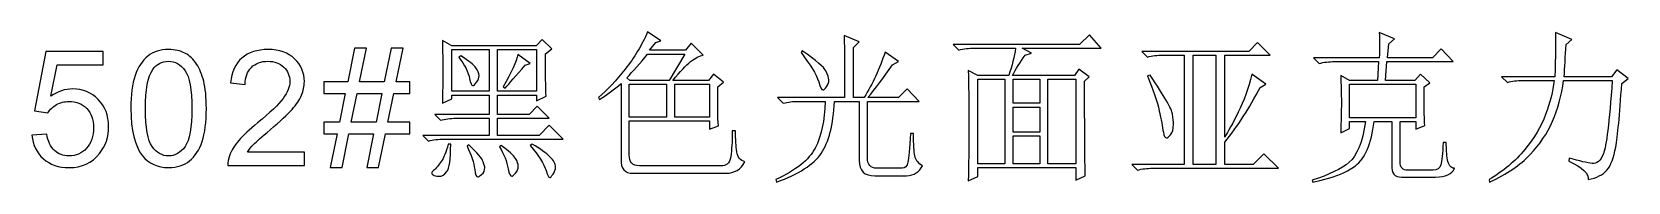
# Model space of a CAD drawing. Header units: millimetres. Extents: x 17516 to 18184, y 29403 to 29876.
# Drawn here: x 17846.6 to 17930.1, y 29575.7 to 29583.6 of the extents above; entities that cross this region are included whole.
import ezdxf

# ---------------------------------------------------------------- set-up
doc = ezdxf.new("R2010")
doc.units = ezdxf.units.MM
doc.layers.add('layer 1', color=7, linetype='Continuous')

msp = doc.modelspace()

# ---------------------------------------------------------------- linework, layer by layer
at = {"layer": 'layer 1', "color": 1}
for points, knots in [([(17882.514, 29580.739), (17882.514, 29580.739), (17882.514, 29579.414), (17882.514, 29579.414), (17882.514, 29579.414), (17882.514, 29579.172), (17882.525, 29578.928), (17882.548, 29578.686), (17882.548, 29578.686), (17882.548, 29578.686), (17882.085, 29578.52), (17882.085, 29578.52), (17882.085, 29578.52), (17882.085, 29578.52), (17882.085, 29578.95), (17882.085, 29578.95), (17882.085, 29578.95), (17882.085, 29578.95), (17877.884, 29578.95), (17877.884, 29578.95), (17877.884, 29578.95), (17877.884, 29578.95), (17877.884, 29577.165), (17877.884, 29577.165), (17877.884, 29577.165), (17877.863, 29576.791), (17878.039, 29576.603), (17878.413, 29576.603), (17878.413, 29576.603), (17878.413, 29576.603), (17882.779, 29576.603), (17882.779, 29576.603), (17882.779, 29576.603), (17883.022, 29576.603), (17883.164, 29576.808), (17883.21, 29577.216), (17883.21, 29577.216), (17883.253, 29577.624), (17883.274, 29578.026), (17883.274, 29578.422), (17883.274, 29578.422), (17883.274, 29578.422), (17883.441, 29578.422), (17883.441, 29578.422), (17883.441, 29578.422), (17883.441, 29577.982), (17883.462, 29577.618), (17883.507, 29577.332), (17883.507, 29577.332), (17883.551, 29577.045), (17883.694, 29576.869), (17883.936, 29576.802), (17883.936, 29576.802), (17883.716, 29576.406), (17883.386, 29576.207), (17882.944, 29576.207), (17882.944, 29576.207), (17882.944, 29576.207), (17878.083, 29576.207), (17878.083, 29576.207), (17878.083, 29576.207), (17877.641, 29576.207), (17877.432, 29576.45), (17877.454, 29576.935), (17877.454, 29576.935), (17877.454, 29576.935), (17877.454, 29580.903), (17877.454, 29580.903), (17877.454, 29580.903), (17877.101, 29580.594), (17876.727, 29580.319), (17876.33, 29580.076), (17876.33, 29580.076), (17876.33, 29580.076), (17876.264, 29580.176), (17876.264, 29580.176), (17876.264, 29580.176), (17876.727, 29580.573), (17877.195, 29581.068), (17877.67, 29581.664), (17877.67, 29581.664), (17878.144, 29582.259), (17878.535, 29582.91), (17878.844, 29583.615), (17878.844, 29583.615), (17878.844, 29583.615), (17879.538, 29583.151), (17879.538, 29583.151), (17879.538, 29583.151), (17879.538, 29583.151), (17879.274, 29583.052), (17879.274, 29583.052), (17879.274, 29583.052), (17879.274, 29583.052), (17878.942, 29582.654), (17878.942, 29582.654), (17878.942, 29582.654), (17878.942, 29582.654), (17880.828, 29582.654), (17880.828, 29582.654), (17880.828, 29582.654), (17880.828, 29582.654), (17881.125, 29583.017), (17881.125, 29583.017), (17881.125, 29583.017), (17881.125, 29583.017), (17881.753, 29582.39), (17881.753, 29582.39), (17881.753, 29582.39), (17881.556, 29582.368), (17881.334, 29582.258), (17881.093, 29582.06), (17881.093, 29582.06), (17880.85, 29581.863), (17880.541, 29581.532), (17880.166, 29581.071), (17880.166, 29581.071), (17880.166, 29581.071), (17882.019, 29581.071), (17882.019, 29581.071), (17882.019, 29581.071), (17882.019, 29581.071), (17882.282, 29581.401), (17882.282, 29581.401), (17882.282, 29581.401), (17882.282, 29581.401), (17882.812, 29580.971), (17882.812, 29580.971), (17882.812, 29580.971), (17882.812, 29580.971), (17882.514, 29580.739), (17882.514, 29580.739)], [0, 0, 0, 0, 0.029412, 0.029412, 0.029412, 0.029412, 0.058824, 0.058824, 0.058824, 0.058824, 0.088235, 0.088235, 0.088235, 0.088235, 0.117647, 0.117647, 0.117647, 0.117647, 0.147059, 0.147059, 0.147059, 0.147059, 0.176471, 0.176471, 0.176471, 0.176471, 0.205882, 0.205882, 0.205882, 0.205882, 0.235294, 0.235294, 0.235294, 0.235294, 0.264706, 0.264706, 0.264706, 0.264706, 0.294118, 0.294118, 0.294118, 0.294118, 0.323529, 0.323529, 0.323529, 0.323529, 0.352941, 0.352941, 0.352941, 0.352941, 0.382353, 0.382353, 0.382353, 0.382353, 0.411765, 0.411765, 0.411765, 0.411765, 0.441176, 0.441176, 0.441176, 0.441176, 0.470588, 0.470588, 0.470588, 0.470588, 0.5, 0.5, 0.5, 0.5, 0.529412, 0.529412, 0.529412, 0.529412, 0.558824, 0.558824, 0.558824, 0.558824, 0.588235, 0.588235, 0.588235, 0.588235, 0.617647, 0.617647, 0.617647, 0.617647, 0.647059, 0.647059, 0.647059, 0.647059, 0.676471, 0.676471, 0.676471, 0.676471, 0.705882, 0.705882, 0.705882, 0.705882, 0.735294, 0.735294, 0.735294, 0.735294, 0.764706, 0.764706, 0.764706, 0.764706, 0.794118, 0.794118, 0.794118, 0.794118, 0.823529, 0.823529, 0.823529, 0.823529, 0.852941, 0.852941, 0.852941, 0.852941, 0.882353, 0.882353, 0.882353, 0.882353, 0.911765, 0.911765, 0.911765, 0.911765, 0.941176, 0.941176, 0.941176, 0.941176, 1, 1, 1, 1]), ([(17862.235, 29576.503), (17862.235, 29576.503), (17862.595, 29578.264), (17862.595, 29578.264), (17862.595, 29578.264), (17862.595, 29578.264), (17861.896, 29578.264), (17861.896, 29578.264), (17861.896, 29578.264), (17861.896, 29578.264), (17861.896, 29578.882), (17861.896, 29578.882), (17861.896, 29578.882), (17861.896, 29578.882), (17862.72, 29578.882), (17862.72, 29578.882), (17862.72, 29578.882), (17862.72, 29578.882), (17863.026, 29580.381), (17863.026, 29580.381), (17863.026, 29580.381), (17863.026, 29580.381), (17861.896, 29580.381), (17861.896, 29580.381), (17861.896, 29580.381), (17861.896, 29580.381), (17861.896, 29580.999), (17861.896, 29580.999), (17861.896, 29580.999), (17861.896, 29580.999), (17863.152, 29580.999), (17863.152, 29580.999), (17863.152, 29580.999), (17863.152, 29580.999), (17863.513, 29582.769), (17863.513, 29582.769), (17863.513, 29582.769), (17863.513, 29582.769), (17864.134, 29582.769), (17864.134, 29582.769), (17864.134, 29582.769), (17864.134, 29582.769), (17863.773, 29580.999), (17863.773, 29580.999), (17863.773, 29580.999), (17863.773, 29580.999), (17865.064, 29580.999), (17865.064, 29580.999), (17865.064, 29580.999), (17865.064, 29580.999), (17865.425, 29582.769), (17865.425, 29582.769), (17865.425, 29582.769), (17865.425, 29582.769), (17866.045, 29582.769), (17866.045, 29582.769), (17866.045, 29582.769), (17866.045, 29582.769), (17865.683, 29580.999), (17865.683, 29580.999), (17865.683, 29580.999), (17865.683, 29580.999), (17866.4, 29580.999), (17866.4, 29580.999), (17866.4, 29580.999), (17866.4, 29580.999), (17866.4, 29580.381), (17866.4, 29580.381), (17866.4, 29580.381), (17866.4, 29580.381), (17865.558, 29580.381), (17865.558, 29580.381), (17865.558, 29580.381), (17865.558, 29580.381), (17865.252, 29578.882), (17865.252, 29578.882), (17865.252, 29578.882), (17865.252, 29578.882), (17866.4, 29578.882), (17866.4, 29578.882), (17866.4, 29578.882), (17866.4, 29578.882), (17866.4, 29578.264), (17866.4, 29578.264), (17866.4, 29578.264), (17866.4, 29578.264), (17865.126, 29578.264), (17865.126, 29578.264), (17865.126, 29578.264), (17865.126, 29578.264), (17864.766, 29576.503), (17864.766, 29576.503), (17864.766, 29576.503), (17864.766, 29576.503), (17864.145, 29576.503), (17864.145, 29576.503), (17864.145, 29576.503), (17864.145, 29576.503), (17864.505, 29578.264), (17864.505, 29578.264), (17864.505, 29578.264), (17864.505, 29578.264), (17863.214, 29578.264), (17863.214, 29578.264), (17863.214, 29578.264), (17863.214, 29578.264), (17862.854, 29576.503), (17862.854, 29576.503), (17862.854, 29576.503), (17862.854, 29576.503), (17862.235, 29576.503), (17862.235, 29576.503)], [0, 0, 0, 0, 0.034483, 0.034483, 0.034483, 0.034483, 0.068966, 0.068966, 0.068966, 0.068966, 0.103448, 0.103448, 0.103448, 0.103448, 0.137931, 0.137931, 0.137931, 0.137931, 0.172414, 0.172414, 0.172414, 0.172414, 0.206897, 0.206897, 0.206897, 0.206897, 0.241379, 0.241379, 0.241379, 0.241379, 0.275862, 0.275862, 0.275862, 0.275862, 0.310345, 0.310345, 0.310345, 0.310345, 0.344828, 0.344828, 0.344828, 0.344828, 0.37931, 0.37931, 0.37931, 0.37931, 0.413793, 0.413793, 0.413793, 0.413793, 0.448276, 0.448276, 0.448276, 0.448276, 0.482759, 0.482759, 0.482759, 0.482759, 0.517241, 0.517241, 0.517241, 0.517241, 0.551724, 0.551724, 0.551724, 0.551724, 0.586207, 0.586207, 0.586207, 0.586207, 0.62069, 0.62069, 0.62069, 0.62069, 0.655172, 0.655172, 0.655172, 0.655172, 0.689655, 0.689655, 0.689655, 0.689655, 0.724138, 0.724138, 0.724138, 0.724138, 0.758621, 0.758621, 0.758621, 0.758621, 0.793103, 0.793103, 0.793103, 0.793103, 0.827586, 0.827586, 0.827586, 0.827586, 0.862069, 0.862069, 0.862069, 0.862069, 0.896552, 0.896552, 0.896552, 0.896552, 0.931034, 0.931034, 0.931034, 0.931034, 1, 1, 1, 1]), ([(17873.498, 29582.457), (17873.498, 29581.441), (17873.51, 29580.701), (17873.532, 29580.238), (17873.532, 29580.238), (17873.532, 29580.238), (17873.035, 29580.007), (17873.035, 29580.007), (17873.035, 29580.007), (17873.035, 29580.007), (17873.035, 29580.305), (17873.035, 29580.305), (17873.035, 29580.305), (17873.035, 29580.305), (17870.985, 29580.305), (17870.985, 29580.305), (17870.985, 29580.305), (17870.985, 29580.305), (17870.985, 29579.285), (17870.985, 29579.285), (17870.985, 29579.285), (17870.985, 29579.285), (17872.639, 29579.285), (17872.639, 29579.285), (17872.639, 29579.285), (17872.639, 29579.285), (17873.069, 29579.714), (17873.069, 29579.714), (17873.069, 29579.714), (17873.069, 29579.714), (17873.697, 29579.086), (17873.697, 29579.086), (17873.697, 29579.086), (17873.697, 29579.086), (17870.985, 29579.086), (17870.985, 29579.086), (17870.985, 29579.086), (17870.985, 29579.086), (17870.985, 29578.192), (17870.985, 29578.192), (17870.985, 29578.192), (17870.985, 29578.192), (17873.168, 29578.192), (17873.168, 29578.192), (17873.168, 29578.192), (17873.168, 29578.192), (17873.697, 29578.722), (17873.697, 29578.722), (17873.697, 29578.722), (17873.697, 29578.722), (17874.425, 29577.993), (17874.425, 29577.993), (17874.425, 29577.993), (17874.425, 29577.993), (17868.174, 29577.993), (17868.174, 29577.993), (17868.174, 29577.993), (17867.888, 29577.993), (17867.622, 29577.961), (17867.38, 29577.895), (17867.38, 29577.895), (17867.38, 29577.895), (17867.082, 29578.192), (17867.082, 29578.192), (17867.082, 29578.192), (17867.082, 29578.192), (17870.555, 29578.192), (17870.555, 29578.192), (17870.555, 29578.192), (17870.555, 29578.192), (17870.555, 29579.086), (17870.555, 29579.086), (17870.555, 29579.086), (17870.555, 29579.086), (17868.802, 29579.086), (17868.802, 29579.086), (17868.802, 29579.086), (17868.516, 29579.086), (17868.252, 29579.053), (17868.009, 29578.987), (17868.009, 29578.987), (17868.009, 29578.987), (17867.711, 29579.285), (17867.711, 29579.285), (17867.711, 29579.285), (17867.711, 29579.285), (17870.555, 29579.285), (17870.555, 29579.285), (17870.555, 29579.285), (17870.555, 29579.285), (17870.555, 29580.305), (17870.555, 29580.305), (17870.555, 29580.305), (17870.555, 29580.305), (17868.604, 29580.305), (17868.604, 29580.305), (17868.604, 29580.305), (17868.604, 29580.305), (17868.604, 29580.106), (17868.604, 29580.106), (17868.604, 29580.106), (17868.604, 29580.106), (17868.108, 29579.874), (17868.108, 29579.874), (17868.108, 29579.874), (17868.13, 29581.002), (17868.13, 29582.096), (17868.108, 29583.155), (17868.108, 29583.155), (17868.108, 29583.155), (17868.604, 29582.891), (17868.604, 29582.891), (17868.604, 29582.891), (17868.604, 29582.891), (17873.003, 29582.891), (17873.003, 29582.891), (17873.003, 29582.891), (17873.003, 29582.891), (17873.333, 29583.217), (17873.333, 29583.217), (17873.333, 29583.217), (17873.333, 29583.217), (17873.83, 29582.721), (17873.83, 29582.721), (17873.83, 29582.721), (17873.83, 29582.721), (17873.498, 29582.457), (17873.498, 29582.457)], [0, 0, 0, 0, 0.030303, 0.030303, 0.030303, 0.030303, 0.060606, 0.060606, 0.060606, 0.060606, 0.090909, 0.090909, 0.090909, 0.090909, 0.121212, 0.121212, 0.121212, 0.121212, 0.151515, 0.151515, 0.151515, 0.151515, 0.181818, 0.181818, 0.181818, 0.181818, 0.212121, 0.212121, 0.212121, 0.212121, 0.242424, 0.242424, 0.242424, 0.242424, 0.272727, 0.272727, 0.272727, 0.272727, 0.30303, 0.30303, 0.30303, 0.30303, 0.333333, 0.333333, 0.333333, 0.333333, 0.363636, 0.363636, 0.363636, 0.363636, 0.393939, 0.393939, 0.393939, 0.393939, 0.424242, 0.424242, 0.424242, 0.424242, 0.454545, 0.454545, 0.454545, 0.454545, 0.484848, 0.484848, 0.484848, 0.484848, 0.515152, 0.515152, 0.515152, 0.515152, 0.545455, 0.545455, 0.545455, 0.545455, 0.575758, 0.575758, 0.575758, 0.575758, 0.606061, 0.606061, 0.606061, 0.606061, 0.636364, 0.636364, 0.636364, 0.636364, 0.666667, 0.666667, 0.666667, 0.666667, 0.69697, 0.69697, 0.69697, 0.69697, 0.727273, 0.727273, 0.727273, 0.727273, 0.757576, 0.757576, 0.757576, 0.757576, 0.787879, 0.787879, 0.787879, 0.787879, 0.818182, 0.818182, 0.818182, 0.818182, 0.848485, 0.848485, 0.848485, 0.848485, 0.878788, 0.878788, 0.878788, 0.878788, 0.909091, 0.909091, 0.909091, 0.909091, 0.939394, 0.939394, 0.939394, 0.939394, 1, 1, 1, 1]), ([(17889.149, 29580.174), (17889.149, 29580.174), (17889.149, 29582.096), (17889.149, 29582.096), (17889.149, 29582.096), (17889.149, 29582.448), (17889.138, 29582.89), (17889.117, 29583.421), (17889.117, 29583.421), (17889.117, 29583.421), (17889.91, 29583.089), (17889.91, 29583.089), (17889.91, 29583.089), (17889.91, 29583.089), (17889.612, 29582.791), (17889.612, 29582.791), (17889.612, 29582.791), (17889.612, 29582.791), (17889.612, 29580.174), (17889.612, 29580.174), (17889.612, 29580.174), (17889.612, 29580.174), (17890.175, 29580.174), (17890.175, 29580.174), (17890.175, 29580.174), (17890.615, 29580.9), (17890.979, 29581.695), (17891.266, 29582.554), (17891.266, 29582.554), (17891.266, 29582.554), (17891.96, 29582.059), (17891.96, 29582.059), (17891.96, 29582.059), (17891.96, 29582.059), (17891.662, 29581.892), (17891.662, 29581.892), (17891.662, 29581.892), (17891.177, 29581.209), (17890.748, 29580.636), (17890.372, 29580.174), (17890.372, 29580.174), (17890.372, 29580.174), (17891.96, 29580.174), (17891.96, 29580.174), (17891.96, 29580.174), (17891.96, 29580.174), (17892.423, 29580.636), (17892.423, 29580.636), (17892.423, 29580.636), (17892.423, 29580.636), (17893.052, 29579.975), (17893.052, 29579.975), (17893.052, 29579.975), (17893.052, 29579.975), (17890.34, 29579.975), (17890.34, 29579.975), (17890.34, 29579.975), (17890.34, 29579.975), (17890.34, 29577.031), (17890.34, 29577.031), (17890.34, 29577.031), (17890.34, 29576.656), (17890.505, 29576.468), (17890.835, 29576.468), (17890.835, 29576.468), (17890.835, 29576.468), (17892.159, 29576.468), (17892.159, 29576.468), (17892.159, 29576.468), (17892.313, 29576.468), (17892.411, 29576.572), (17892.457, 29576.783), (17892.457, 29576.783), (17892.5, 29576.991), (17892.544, 29577.494), (17892.588, 29578.287), (17892.588, 29578.287), (17892.588, 29578.287), (17892.754, 29578.287), (17892.754, 29578.287), (17892.754, 29578.287), (17892.754, 29577.714), (17892.776, 29577.323), (17892.821, 29577.113), (17892.821, 29577.113), (17892.864, 29576.904), (17892.997, 29576.733), (17893.217, 29576.601), (17893.217, 29576.601), (17893.062, 29576.27), (17892.787, 29576.094), (17892.39, 29576.071), (17892.39, 29576.071), (17892.39, 29576.071), (17890.736, 29576.071), (17890.736, 29576.071), (17890.736, 29576.071), (17890.185, 29576.071), (17889.91, 29576.337), (17889.91, 29576.866), (17889.91, 29576.866), (17889.91, 29576.866), (17889.91, 29579.975), (17889.91, 29579.975), (17889.91, 29579.975), (17889.91, 29579.975), (17888.62, 29579.975), (17888.62, 29579.975), (17888.62, 29579.975), (17888.553, 29578.74), (17888.322, 29577.83), (17887.926, 29577.245), (17887.926, 29577.245), (17887.529, 29576.661), (17886.746, 29576.16), (17885.577, 29575.741), (17885.577, 29575.741), (17885.577, 29575.741), (17885.544, 29575.874), (17885.544, 29575.874), (17885.544, 29575.874), (17886.602, 29576.359), (17887.292, 29576.91), (17887.611, 29577.528), (17887.611, 29577.528), (17887.931, 29578.144), (17888.102, 29578.96), (17888.123, 29579.975), (17888.123, 29579.975), (17888.123, 29579.975), (17886.735, 29579.975), (17886.735, 29579.975), (17886.735, 29579.975), (17886.448, 29579.975), (17886.183, 29579.942), (17885.942, 29579.876), (17885.942, 29579.876), (17885.942, 29579.876), (17885.644, 29580.174), (17885.644, 29580.174), (17885.644, 29580.174), (17885.644, 29580.174), (17889.149, 29580.174), (17889.149, 29580.174)], [0, 0, 0, 0, 0.027027, 0.027027, 0.027027, 0.027027, 0.054054, 0.054054, 0.054054, 0.054054, 0.081081, 0.081081, 0.081081, 0.081081, 0.108108, 0.108108, 0.108108, 0.108108, 0.135135, 0.135135, 0.135135, 0.135135, 0.162162, 0.162162, 0.162162, 0.162162, 0.189189, 0.189189, 0.189189, 0.189189, 0.216216, 0.216216, 0.216216, 0.216216, 0.243243, 0.243243, 0.243243, 0.243243, 0.27027, 0.27027, 0.27027, 0.27027, 0.297297, 0.297297, 0.297297, 0.297297, 0.324324, 0.324324, 0.324324, 0.324324, 0.351351, 0.351351, 0.351351, 0.351351, 0.378378, 0.378378, 0.378378, 0.378378, 0.405405, 0.405405, 0.405405, 0.405405, 0.432432, 0.432432, 0.432432, 0.432432, 0.459459, 0.459459, 0.459459, 0.459459, 0.486486, 0.486486, 0.486486, 0.486486, 0.513514, 0.513514, 0.513514, 0.513514, 0.540541, 0.540541, 0.540541, 0.540541, 0.567568, 0.567568, 0.567568, 0.567568, 0.594595, 0.594595, 0.594595, 0.594595, 0.621622, 0.621622, 0.621622, 0.621622, 0.648649, 0.648649, 0.648649, 0.648649, 0.675676, 0.675676, 0.675676, 0.675676, 0.702703, 0.702703, 0.702703, 0.702703, 0.72973, 0.72973, 0.72973, 0.72973, 0.756757, 0.756757, 0.756757, 0.756757, 0.783784, 0.783784, 0.783784, 0.783784, 0.810811, 0.810811, 0.810811, 0.810811, 0.837838, 0.837838, 0.837838, 0.837838, 0.864865, 0.864865, 0.864865, 0.864865, 0.891892, 0.891892, 0.891892, 0.891892, 0.918919, 0.918919, 0.918919, 0.918919, 0.945946, 0.945946, 0.945946, 0.945946, 1, 1, 1, 1]), ([(17897.734, 29581.334), (17897.911, 29581.842), (17898.032, 29582.317), (17898.098, 29582.76), (17898.098, 29582.76), (17898.098, 29582.76), (17895.982, 29582.76), (17895.982, 29582.76), (17895.982, 29582.76), (17895.651, 29582.76), (17895.365, 29582.728), (17895.122, 29582.661), (17895.122, 29582.661), (17895.122, 29582.661), (17894.825, 29582.959), (17894.825, 29582.959), (17894.825, 29582.959), (17894.825, 29582.959), (17901.438, 29582.959), (17901.438, 29582.959), (17901.438, 29582.959), (17901.438, 29582.959), (17901.968, 29583.454), (17901.968, 29583.454), (17901.968, 29583.454), (17901.968, 29583.454), (17902.563, 29582.76), (17902.563, 29582.76), (17902.563, 29582.76), (17902.563, 29582.76), (17898.43, 29582.76), (17898.43, 29582.76), (17898.43, 29582.76), (17898.43, 29582.76), (17898.925, 29582.495), (17898.925, 29582.495), (17898.925, 29582.495), (17898.925, 29582.495), (17898.595, 29582.395), (17898.595, 29582.395), (17898.595, 29582.395), (17898.33, 29582.019), (17898.11, 29581.665), (17897.933, 29581.334), (17897.933, 29581.334), (17897.933, 29581.334), (17901.175, 29581.334), (17901.175, 29581.334), (17901.175, 29581.334), (17901.175, 29581.334), (17901.406, 29581.664), (17901.406, 29581.664), (17901.406, 29581.664), (17901.406, 29581.664), (17901.935, 29581.267), (17901.935, 29581.267), (17901.935, 29581.267), (17901.935, 29581.267), (17901.704, 29581.036), (17901.704, 29581.036), (17901.704, 29581.036), (17901.704, 29579.05), (17901.715, 29577.396), (17901.736, 29576.073), (17901.736, 29576.073), (17901.736, 29576.073), (17901.241, 29575.841), (17901.241, 29575.841), (17901.241, 29575.841), (17901.241, 29575.841), (17901.241, 29576.503), (17901.241, 29576.503), (17901.241, 29576.503), (17901.241, 29576.503), (17896.114, 29576.503), (17896.114, 29576.503), (17896.114, 29576.503), (17896.114, 29576.503), (17896.114, 29576.04), (17896.114, 29576.04), (17896.114, 29576.04), (17896.114, 29576.04), (17895.618, 29575.809), (17895.618, 29575.809), (17895.618, 29575.809), (17895.64, 29576.581), (17895.651, 29577.567), (17895.651, 29578.77), (17895.651, 29578.77), (17895.651, 29579.972), (17895.64, 29580.914), (17895.618, 29581.597), (17895.618, 29581.597), (17895.618, 29581.597), (17896.114, 29581.334), (17896.114, 29581.334), (17896.114, 29581.334), (17896.114, 29581.334), (17897.734, 29581.334), (17897.734, 29581.334)], [0, 0, 0, 0, 0.038462, 0.038462, 0.038462, 0.038462, 0.076923, 0.076923, 0.076923, 0.076923, 0.115385, 0.115385, 0.115385, 0.115385, 0.153846, 0.153846, 0.153846, 0.153846, 0.192308, 0.192308, 0.192308, 0.192308, 0.230769, 0.230769, 0.230769, 0.230769, 0.269231, 0.269231, 0.269231, 0.269231, 0.307692, 0.307692, 0.307692, 0.307692, 0.346154, 0.346154, 0.346154, 0.346154, 0.384615, 0.384615, 0.384615, 0.384615, 0.423077, 0.423077, 0.423077, 0.423077, 0.461538, 0.461538, 0.461538, 0.461538, 0.5, 0.5, 0.5, 0.5, 0.538462, 0.538462, 0.538462, 0.538462, 0.576923, 0.576923, 0.576923, 0.576923, 0.615385, 0.615385, 0.615385, 0.615385, 0.653846, 0.653846, 0.653846, 0.653846, 0.692308, 0.692308, 0.692308, 0.692308, 0.730769, 0.730769, 0.730769, 0.730769, 0.769231, 0.769231, 0.769231, 0.769231, 0.807692, 0.807692, 0.807692, 0.807692, 0.846154, 0.846154, 0.846154, 0.846154, 0.884615, 0.884615, 0.884615, 0.884615, 0.923077, 0.923077, 0.923077, 0.923077, 1, 1, 1, 1]), ([(17904.7, 29582.595), (17904.7, 29582.595), (17910.289, 29582.595), (17910.289, 29582.595), (17910.289, 29582.595), (17910.289, 29582.595), (17910.752, 29583.056), (17910.752, 29583.056), (17910.752, 29583.056), (17910.752, 29583.056), (17911.414, 29582.396), (17911.414, 29582.396), (17911.414, 29582.396), (17911.414, 29582.396), (17909.033, 29582.396), (17909.033, 29582.396), (17909.033, 29582.396), (17909.033, 29582.396), (17909.033, 29578.092), (17909.033, 29578.092), (17909.033, 29578.092), (17909.209, 29578.379), (17909.447, 29578.815), (17909.743, 29579.399), (17909.743, 29579.399), (17910.041, 29579.984), (17910.278, 29580.652), (17910.454, 29581.403), (17910.454, 29581.403), (17910.454, 29581.403), (17911.182, 29580.873), (17911.182, 29580.873), (17911.182, 29580.873), (17911.182, 29580.873), (17910.884, 29580.707), (17910.884, 29580.707), (17910.884, 29580.707), (17910.333, 29579.626), (17909.716, 29578.665), (17909.033, 29577.827), (17909.033, 29577.827), (17909.033, 29577.827), (17909.033, 29576.668), (17909.033, 29576.668), (17909.033, 29576.668), (17909.033, 29576.668), (17910.52, 29576.668), (17910.52, 29576.668), (17910.52, 29576.668), (17910.52, 29576.668), (17911.083, 29577.23), (17911.083, 29577.23), (17911.083, 29577.23), (17911.083, 29577.23), (17911.844, 29576.469), (17911.844, 29576.469), (17911.844, 29576.469), (17911.844, 29576.469), (17905.263, 29576.469), (17905.263, 29576.469), (17905.263, 29576.469), (17904.976, 29576.469), (17904.711, 29576.437), (17904.468, 29576.371), (17904.468, 29576.371), (17904.468, 29576.371), (17904.17, 29576.668), (17904.17, 29576.668), (17904.17, 29576.668), (17904.17, 29576.668), (17906.916, 29576.668), (17906.916, 29576.668), (17906.916, 29576.668), (17906.916, 29576.668), (17906.916, 29582.396), (17906.916, 29582.396), (17906.916, 29582.396), (17906.916, 29582.396), (17905.792, 29582.396), (17905.792, 29582.396), (17905.792, 29582.396), (17905.505, 29582.396), (17905.24, 29582.364), (17904.997, 29582.297), (17904.997, 29582.297), (17904.997, 29582.297), (17904.7, 29582.595), (17904.7, 29582.595)], [0, 0, 0, 0, 0.043478, 0.043478, 0.043478, 0.043478, 0.086957, 0.086957, 0.086957, 0.086957, 0.130435, 0.130435, 0.130435, 0.130435, 0.173913, 0.173913, 0.173913, 0.173913, 0.217391, 0.217391, 0.217391, 0.217391, 0.26087, 0.26087, 0.26087, 0.26087, 0.304348, 0.304348, 0.304348, 0.304348, 0.347826, 0.347826, 0.347826, 0.347826, 0.391304, 0.391304, 0.391304, 0.391304, 0.434783, 0.434783, 0.434783, 0.434783, 0.478261, 0.478261, 0.478261, 0.478261, 0.521739, 0.521739, 0.521739, 0.521739, 0.565217, 0.565217, 0.565217, 0.565217, 0.608696, 0.608696, 0.608696, 0.608696, 0.652174, 0.652174, 0.652174, 0.652174, 0.695652, 0.695652, 0.695652, 0.695652, 0.73913, 0.73913, 0.73913, 0.73913, 0.782609, 0.782609, 0.782609, 0.782609, 0.826087, 0.826087, 0.826087, 0.826087, 0.869565, 0.869565, 0.869565, 0.869565, 0.913043, 0.913043, 0.913043, 0.913043, 1, 1, 1, 1]), ([(17915.105, 29578.321), (17915.126, 29578.916), (17915.138, 29579.447), (17915.138, 29579.911), (17915.138, 29579.911), (17915.138, 29580.374), (17915.126, 29580.849), (17915.105, 29581.335), (17915.105, 29581.335), (17915.105, 29581.335), (17915.568, 29581.071), (17915.568, 29581.071), (17915.568, 29581.071), (17915.568, 29581.071), (17917.023, 29581.071), (17917.023, 29581.071), (17917.023, 29581.071), (17917.023, 29581.071), (17917.089, 29582.057), (17917.089, 29582.057), (17917.089, 29582.057), (17917.089, 29582.057), (17914.774, 29582.057), (17914.774, 29582.057), (17914.774, 29582.057), (17914.487, 29582.057), (17914.223, 29582.025), (17913.98, 29581.959), (17913.98, 29581.959), (17913.98, 29581.959), (17913.683, 29582.256), (17913.683, 29582.256), (17913.683, 29582.256), (17913.683, 29582.256), (17917.122, 29582.256), (17917.122, 29582.256), (17917.122, 29582.256), (17917.144, 29582.742), (17917.144, 29583.183), (17917.122, 29583.581), (17917.122, 29583.581), (17917.122, 29583.581), (17917.916, 29583.25), (17917.916, 29583.25), (17917.916, 29583.25), (17917.916, 29583.25), (17917.618, 29582.985), (17917.618, 29582.985), (17917.618, 29582.985), (17917.618, 29582.985), (17917.552, 29582.256), (17917.552, 29582.256), (17917.552, 29582.256), (17917.552, 29582.256), (17919.9, 29582.256), (17919.9, 29582.256), (17919.9, 29582.256), (17919.9, 29582.256), (17920.363, 29582.719), (17920.363, 29582.719), (17920.363, 29582.719), (17920.363, 29582.719), (17920.992, 29582.057), (17920.992, 29582.057), (17920.992, 29582.057), (17920.992, 29582.057), (17917.52, 29582.057), (17917.52, 29582.057), (17917.52, 29582.057), (17917.52, 29582.057), (17917.453, 29581.071), (17917.453, 29581.071), (17917.453, 29581.071), (17917.453, 29581.071), (17918.974, 29581.071), (17918.974, 29581.071), (17918.974, 29581.071), (17918.974, 29581.071), (17919.272, 29581.401), (17919.272, 29581.401), (17919.272, 29581.401), (17919.272, 29581.401), (17919.767, 29580.938), (17919.767, 29580.938), (17919.767, 29580.938), (17919.767, 29580.938), (17919.47, 29580.739), (17919.47, 29580.739), (17919.47, 29580.739), (17919.47, 29580.739), (17919.47, 29580.01), (17919.47, 29580.01), (17919.47, 29580.01), (17919.47, 29579.502), (17919.481, 29579.071), (17919.504, 29578.717), (17919.504, 29578.717), (17919.504, 29578.717), (17919.041, 29578.52), (17919.041, 29578.52), (17919.041, 29578.52), (17919.041, 29578.52), (17919.041, 29578.916), (17919.041, 29578.916), (17919.041, 29578.916), (17919.041, 29578.916), (17918.214, 29578.916), (17918.214, 29578.916), (17918.214, 29578.916), (17918.214, 29578.916), (17918.214, 29576.831), (17918.214, 29576.831), (17918.214, 29576.831), (17918.214, 29576.5), (17918.346, 29576.345), (17918.61, 29576.368), (17918.61, 29576.368), (17918.61, 29576.368), (17919.934, 29576.368), (17919.934, 29576.368), (17919.934, 29576.368), (17920.154, 29576.368), (17920.291, 29576.461), (17920.347, 29576.649), (17920.347, 29576.649), (17920.402, 29576.836), (17920.441, 29577.227), (17920.463, 29577.823), (17920.463, 29577.823), (17920.463, 29577.823), (17920.628, 29577.823), (17920.628, 29577.823), (17920.628, 29577.823), (17920.628, 29577.492), (17920.649, 29577.189), (17920.695, 29576.914), (17920.695, 29576.914), (17920.738, 29576.637), (17920.86, 29576.489), (17921.057, 29576.467), (17921.057, 29576.467), (17920.926, 29576.158), (17920.594, 29576.004), (17920.065, 29576.004), (17920.065, 29576.004), (17920.065, 29576.004), (17918.28, 29576.004), (17918.28, 29576.004), (17918.28, 29576.004), (17917.927, 29576.004), (17917.762, 29576.214), (17917.783, 29576.633), (17917.783, 29576.633), (17917.783, 29576.633), (17917.783, 29578.916), (17917.783, 29578.916), (17917.783, 29578.916), (17917.783, 29578.916), (17916.858, 29578.916), (17916.858, 29578.916), (17916.858, 29578.916), (17916.704, 29577.748), (17916.378, 29576.976), (17915.881, 29576.601), (17915.881, 29576.601), (17915.386, 29576.227), (17914.642, 29575.94), (17913.649, 29575.741), (17913.649, 29575.741), (17913.649, 29575.741), (17913.616, 29575.84), (17913.616, 29575.84), (17913.616, 29575.84), (17914.498, 29576.126), (17915.143, 29576.441), (17915.551, 29576.783), (17915.551, 29576.783), (17915.959, 29577.124), (17916.24, 29577.835), (17916.395, 29578.916), (17916.395, 29578.916), (17916.395, 29578.916), (17915.568, 29578.916), (17915.568, 29578.916), (17915.568, 29578.916), (17915.568, 29578.916), (17915.568, 29578.552), (17915.568, 29578.552), (17915.568, 29578.552), (17915.568, 29578.552), (17915.105, 29578.321), (17915.105, 29578.321)], [0, 0, 0, 0, 0.020408, 0.020408, 0.020408, 0.020408, 0.040816, 0.040816, 0.040816, 0.040816, 0.061224, 0.061224, 0.061224, 0.061224, 0.081633, 0.081633, 0.081633, 0.081633, 0.102041, 0.102041, 0.102041, 0.102041, 0.122449, 0.122449, 0.122449, 0.122449, 0.142857, 0.142857, 0.142857, 0.142857, 0.163265, 0.163265, 0.163265, 0.163265, 0.183673, 0.183673, 0.183673, 0.183673, 0.204082, 0.204082, 0.204082, 0.204082, 0.22449, 0.22449, 0.22449, 0.22449, 0.244898, 0.244898, 0.244898, 0.244898, 0.265306, 0.265306, 0.265306, 0.265306, 0.285714, 0.285714, 0.285714, 0.285714, 0.306122, 0.306122, 0.306122, 0.306122, 0.326531, 0.326531, 0.326531, 0.326531, 0.346939, 0.346939, 0.346939, 0.346939, 0.367347, 0.367347, 0.367347, 0.367347, 0.387755, 0.387755, 0.387755, 0.387755, 0.408163, 0.408163, 0.408163, 0.408163, 0.428571, 0.428571, 0.428571, 0.428571, 0.44898, 0.44898, 0.44898, 0.44898, 0.469388, 0.469388, 0.469388, 0.469388, 0.489796, 0.489796, 0.489796, 0.489796, 0.510204, 0.510204, 0.510204, 0.510204, 0.530612, 0.530612, 0.530612, 0.530612, 0.55102, 0.55102, 0.55102, 0.55102, 0.571429, 0.571429, 0.571429, 0.571429, 0.591837, 0.591837, 0.591837, 0.591837, 0.612245, 0.612245, 0.612245, 0.612245, 0.632653, 0.632653, 0.632653, 0.632653, 0.653061, 0.653061, 0.653061, 0.653061, 0.673469, 0.673469, 0.673469, 0.673469, 0.693878, 0.693878, 0.693878, 0.693878, 0.714286, 0.714286, 0.714286, 0.714286, 0.734694, 0.734694, 0.734694, 0.734694, 0.755102, 0.755102, 0.755102, 0.755102, 0.77551, 0.77551, 0.77551, 0.77551, 0.795918, 0.795918, 0.795918, 0.795918, 0.816327, 0.816327, 0.816327, 0.816327, 0.836735, 0.836735, 0.836735, 0.836735, 0.857143, 0.857143, 0.857143, 0.857143, 0.877551, 0.877551, 0.877551, 0.877551, 0.897959, 0.897959, 0.897959, 0.897959, 0.918367, 0.918367, 0.918367, 0.918367, 0.938776, 0.938776, 0.938776, 0.938776, 0.959184, 0.959184, 0.959184, 0.959184, 1, 1, 1, 1]), ([(17926.899, 29582.953), (17926.854, 29582.313), (17926.822, 29581.751), (17926.799, 29581.266), (17926.799, 29581.266), (17926.799, 29581.266), (17929.28, 29581.266), (17929.28, 29581.266), (17929.28, 29581.266), (17929.28, 29581.266), (17929.545, 29581.628), (17929.545, 29581.628), (17929.545, 29581.628), (17929.545, 29581.628), (17930.139, 29581.166), (17930.139, 29581.166), (17930.139, 29581.166), (17930.139, 29581.166), (17929.809, 29580.902), (17929.809, 29580.902), (17929.809, 29580.902), (17929.699, 29579.248), (17929.595, 29578.139), (17929.494, 29577.577), (17929.494, 29577.577), (17929.396, 29577.014), (17929.242, 29576.612), (17929.031, 29576.369), (17929.031, 29576.369), (17928.823, 29576.126), (17928.497, 29575.961), (17928.056, 29575.874), (17928.056, 29575.874), (17928.1, 29576.183), (17927.759, 29576.502), (17927.031, 29576.833), (17927.031, 29576.833), (17927.031, 29576.833), (17927.064, 29576.999), (17927.064, 29576.999), (17927.064, 29576.999), (17927.615, 29576.843), (17928.013, 29576.75), (17928.254, 29576.718), (17928.254, 29576.718), (17928.497, 29576.684), (17928.696, 29576.855), (17928.849, 29577.23), (17928.849, 29577.23), (17929.005, 29577.604), (17929.158, 29578.884), (17929.312, 29581.067), (17929.312, 29581.067), (17929.312, 29581.067), (17926.767, 29581.067), (17926.767, 29581.067), (17926.767, 29581.067), (17926.657, 29580.272), (17926.463, 29579.561), (17926.188, 29578.933), (17926.188, 29578.933), (17925.912, 29578.305), (17925.521, 29577.721), (17925.014, 29577.181), (17925.014, 29577.181), (17924.506, 29576.64), (17923.8, 29576.16), (17922.897, 29575.741), (17922.897, 29575.741), (17922.897, 29575.741), (17922.863, 29575.874), (17922.863, 29575.874), (17922.863, 29575.874), (17923.613, 29576.314), (17924.237, 29576.838), (17924.732, 29577.444), (17924.732, 29577.444), (17925.229, 29578.051), (17925.593, 29578.664), (17925.824, 29579.28), (17925.824, 29579.28), (17926.055, 29579.898), (17926.204, 29580.494), (17926.27, 29581.067), (17926.27, 29581.067), (17926.27, 29581.067), (17924.616, 29581.067), (17924.616, 29581.067), (17924.616, 29581.067), (17924.33, 29581.067), (17924.066, 29581.034), (17923.823, 29580.968), (17923.823, 29580.968), (17923.823, 29580.968), (17923.525, 29581.266), (17923.525, 29581.266), (17923.525, 29581.266), (17923.525, 29581.266), (17926.304, 29581.266), (17926.304, 29581.266), (17926.304, 29581.266), (17926.348, 29582.324), (17926.359, 29583.096), (17926.336, 29583.581), (17926.336, 29583.581), (17926.336, 29583.581), (17927.196, 29583.217), (17927.196, 29583.217), (17927.196, 29583.217), (17927.196, 29583.217), (17926.899, 29582.953), (17926.899, 29582.953)], [0, 0, 0, 0, 0.034483, 0.034483, 0.034483, 0.034483, 0.068966, 0.068966, 0.068966, 0.068966, 0.103448, 0.103448, 0.103448, 0.103448, 0.137931, 0.137931, 0.137931, 0.137931, 0.172414, 0.172414, 0.172414, 0.172414, 0.206897, 0.206897, 0.206897, 0.206897, 0.241379, 0.241379, 0.241379, 0.241379, 0.275862, 0.275862, 0.275862, 0.275862, 0.310345, 0.310345, 0.310345, 0.310345, 0.344828, 0.344828, 0.344828, 0.344828, 0.37931, 0.37931, 0.37931, 0.37931, 0.413793, 0.413793, 0.413793, 0.413793, 0.448276, 0.448276, 0.448276, 0.448276, 0.482759, 0.482759, 0.482759, 0.482759, 0.517241, 0.517241, 0.517241, 0.517241, 0.551724, 0.551724, 0.551724, 0.551724, 0.586207, 0.586207, 0.586207, 0.586207, 0.62069, 0.62069, 0.62069, 0.62069, 0.655172, 0.655172, 0.655172, 0.655172, 0.689655, 0.689655, 0.689655, 0.689655, 0.724138, 0.724138, 0.724138, 0.724138, 0.758621, 0.758621, 0.758621, 0.758621, 0.793103, 0.793103, 0.793103, 0.793103, 0.827586, 0.827586, 0.827586, 0.827586, 0.862069, 0.862069, 0.862069, 0.862069, 0.896552, 0.896552, 0.896552, 0.896552, 0.931034, 0.931034, 0.931034, 0.931034, 1, 1, 1, 1]), ([(17846.629, 29578.197), (17846.629, 29578.197), (17847.408, 29578.256), (17847.408, 29578.256), (17847.408, 29578.256), (17847.466, 29577.876), (17847.6, 29577.591), (17847.808, 29577.399), (17847.808, 29577.399), (17848.017, 29577.209), (17848.273, 29577.113), (17848.573, 29577.113), (17848.573, 29577.113), (17848.936, 29577.113), (17849.239, 29577.248), (17849.486, 29577.518), (17849.486, 29577.518), (17849.732, 29577.789), (17849.855, 29578.147), (17849.855, 29578.593), (17849.855, 29578.593), (17849.855, 29579.018), (17849.737, 29579.352), (17849.502, 29579.598), (17849.502, 29579.598), (17849.266, 29579.843), (17848.954, 29579.966), (17848.566, 29579.966), (17848.566, 29579.966), (17848.325, 29579.966), (17848.109, 29579.911), (17847.917, 29579.801), (17847.917, 29579.801), (17847.727, 29579.691), (17847.577, 29579.548), (17847.467, 29579.373), (17847.467, 29579.373), (17847.467, 29579.373), (17846.764, 29579.475), (17846.764, 29579.475), (17846.764, 29579.475), (17846.764, 29579.475), (17847.348, 29582.591), (17847.348, 29582.591), (17847.348, 29582.591), (17847.348, 29582.591), (17850.354, 29582.591), (17850.354, 29582.591), (17850.354, 29582.591), (17850.354, 29582.591), (17850.354, 29581.88), (17850.354, 29581.88), (17850.354, 29581.88), (17850.354, 29581.88), (17847.943, 29581.88), (17847.943, 29581.88), (17847.943, 29581.88), (17847.943, 29581.88), (17847.619, 29580.244), (17847.619, 29580.244), (17847.619, 29580.244), (17847.982, 29580.5), (17848.363, 29580.627), (17848.761, 29580.627), (17848.761, 29580.627), (17849.289, 29580.627), (17849.735, 29580.443), (17850.097, 29580.076), (17850.097, 29580.076), (17850.46, 29579.709), (17850.642, 29579.238), (17850.642, 29578.662), (17850.642, 29578.662), (17850.642, 29578.113), (17850.483, 29577.639), (17850.164, 29577.24), (17850.164, 29577.24), (17849.776, 29576.749), (17849.245, 29576.503), (17848.573, 29576.503), (17848.573, 29576.503), (17848.023, 29576.503), (17847.574, 29576.658), (17847.226, 29576.968), (17847.226, 29576.968), (17846.877, 29577.277), (17846.678, 29577.686), (17846.629, 29578.197)], [0, 0, 0, 0, 0.043478, 0.043478, 0.043478, 0.043478, 0.086957, 0.086957, 0.086957, 0.086957, 0.130435, 0.130435, 0.130435, 0.130435, 0.173913, 0.173913, 0.173913, 0.173913, 0.217391, 0.217391, 0.217391, 0.217391, 0.26087, 0.26087, 0.26087, 0.26087, 0.304348, 0.304348, 0.304348, 0.304348, 0.347826, 0.347826, 0.347826, 0.347826, 0.391304, 0.391304, 0.391304, 0.391304, 0.434783, 0.434783, 0.434783, 0.434783, 0.478261, 0.478261, 0.478261, 0.478261, 0.521739, 0.521739, 0.521739, 0.521739, 0.565217, 0.565217, 0.565217, 0.565217, 0.608696, 0.608696, 0.608696, 0.608696, 0.652174, 0.652174, 0.652174, 0.652174, 0.695652, 0.695652, 0.695652, 0.695652, 0.73913, 0.73913, 0.73913, 0.73913, 0.782609, 0.782609, 0.782609, 0.782609, 0.826087, 0.826087, 0.826087, 0.826087, 0.869565, 0.869565, 0.869565, 0.869565, 0.913043, 0.913043, 0.913043, 0.913043, 1, 1, 1, 1]), ([(17851.808, 29579.596), (17851.808, 29580.312), (17851.882, 29580.89), (17852.028, 29581.328), (17852.028, 29581.328), (17852.176, 29581.767), (17852.395, 29582.104), (17852.686, 29582.34), (17852.686, 29582.34), (17852.975, 29582.575), (17853.341, 29582.692), (17853.781, 29582.692), (17853.781, 29582.692), (17854.105, 29582.692), (17854.39, 29582.627), (17854.637, 29582.496), (17854.637, 29582.496), (17854.883, 29582.365), (17855.086, 29582.176), (17855.244, 29581.929), (17855.244, 29581.929), (17855.402, 29581.683), (17855.526, 29581.383), (17855.617, 29581.029), (17855.617, 29581.029), (17855.708, 29580.675), (17855.754, 29580.196), (17855.754, 29579.596), (17855.754, 29579.596), (17855.754, 29578.885), (17855.68, 29578.309), (17855.535, 29577.872), (17855.535, 29577.872), (17855.39, 29577.433), (17855.171, 29577.096), (17854.88, 29576.859), (17854.88, 29576.859), (17854.591, 29576.622), (17854.224, 29576.503), (17853.781, 29576.503), (17853.781, 29576.503), (17853.198, 29576.503), (17852.739, 29576.711), (17852.406, 29577.127), (17852.406, 29577.127), (17852.007, 29577.635), (17851.808, 29578.458), (17851.808, 29579.596)], [0, 0, 0, 0, 0.076923, 0.076923, 0.076923, 0.076923, 0.153846, 0.153846, 0.153846, 0.153846, 0.230769, 0.230769, 0.230769, 0.230769, 0.307692, 0.307692, 0.307692, 0.307692, 0.384615, 0.384615, 0.384615, 0.384615, 0.461538, 0.461538, 0.461538, 0.461538, 0.538462, 0.538462, 0.538462, 0.538462, 0.615385, 0.615385, 0.615385, 0.615385, 0.692308, 0.692308, 0.692308, 0.692308, 0.769231, 0.769231, 0.769231, 0.769231, 0.846154, 0.846154, 0.846154, 0.846154, 1, 1, 1, 1]), ([(17852.57, 29579.594), (17852.57, 29578.596), (17852.686, 29577.933), (17852.919, 29577.605), (17852.919, 29577.605), (17853.152, 29577.277), (17853.439, 29577.113), (17853.781, 29577.113), (17853.781, 29577.113), (17854.122, 29577.113), (17854.41, 29577.278), (17854.643, 29577.607), (17854.643, 29577.607), (17854.876, 29577.937), (17854.992, 29578.599), (17854.992, 29579.594), (17854.992, 29579.594), (17854.992, 29580.591), (17854.876, 29581.254), (17854.643, 29581.582), (17854.643, 29581.582), (17854.412, 29581.911), (17854.121, 29582.074), (17853.772, 29582.074), (17853.772, 29582.074), (17853.431, 29582.074), (17853.157, 29581.929), (17852.953, 29581.64), (17852.953, 29581.64), (17852.697, 29581.271), (17852.57, 29580.588), (17852.57, 29579.594)], [0, 0, 0, 0, 0.111111, 0.111111, 0.111111, 0.111111, 0.222222, 0.222222, 0.222222, 0.222222, 0.333333, 0.333333, 0.333333, 0.333333, 0.444444, 0.444444, 0.444444, 0.444444, 0.555556, 0.555556, 0.555556, 0.555556, 0.666667, 0.666667, 0.666667, 0.666667, 0.777778, 0.777778, 0.777778, 0.777778, 1, 1, 1, 1]), ([(17860.891, 29577.316), (17860.891, 29577.316), (17860.891, 29576.605), (17860.891, 29576.605), (17860.891, 29576.605), (17860.891, 29576.605), (17856.877, 29576.605), (17856.877, 29576.605), (17856.877, 29576.605), (17856.872, 29576.784), (17856.901, 29576.956), (17856.965, 29577.123), (17856.965, 29577.123), (17857.068, 29577.395), (17857.233, 29577.665), (17857.46, 29577.928), (17857.46, 29577.928), (17857.687, 29578.192), (17858.012, 29578.497), (17858.434, 29578.843), (17858.434, 29578.843), (17859.09, 29579.383), (17859.536, 29579.811), (17859.769, 29580.127), (17859.769, 29580.127), (17860.003, 29580.443), (17860.12, 29580.742), (17860.12, 29581.024), (17860.12, 29581.024), (17860.12, 29581.319), (17860.014, 29581.568), (17859.803, 29581.771), (17859.803, 29581.771), (17859.591, 29581.973), (17859.314, 29582.074), (17858.974, 29582.074), (17858.974, 29582.074), (17858.615, 29582.074), (17858.327, 29581.967), (17858.111, 29581.753), (17858.111, 29581.753), (17857.895, 29581.54), (17857.786, 29581.243), (17857.783, 29580.864), (17857.783, 29580.864), (17857.783, 29580.864), (17857.021, 29580.94), (17857.021, 29580.94), (17857.021, 29580.94), (17857.074, 29581.51), (17857.271, 29581.945), (17857.613, 29582.244), (17857.613, 29582.244), (17857.956, 29582.543), (17858.414, 29582.692), (17858.991, 29582.692), (17858.991, 29582.692), (17859.573, 29582.692), (17860.034, 29582.532), (17860.373, 29582.208), (17860.373, 29582.208), (17860.713, 29581.885), (17860.882, 29581.484), (17860.882, 29581.008), (17860.882, 29581.008), (17860.882, 29580.765), (17860.833, 29580.526), (17860.733, 29580.292), (17860.733, 29580.292), (17860.634, 29580.056), (17860.469, 29579.809), (17860.239, 29579.55), (17860.239, 29579.55), (17860.007, 29579.292), (17859.625, 29578.935), (17859.092, 29578.483), (17859.092, 29578.483), (17858.644, 29578.108), (17858.356, 29577.854), (17858.229, 29577.72), (17858.229, 29577.72), (17858.102, 29577.586), (17857.998, 29577.452), (17857.915, 29577.316), (17857.915, 29577.316), (17857.915, 29577.316), (17860.891, 29577.316), (17860.891, 29577.316)], [0, 0, 0, 0, 0.043478, 0.043478, 0.043478, 0.043478, 0.086957, 0.086957, 0.086957, 0.086957, 0.130435, 0.130435, 0.130435, 0.130435, 0.173913, 0.173913, 0.173913, 0.173913, 0.217391, 0.217391, 0.217391, 0.217391, 0.26087, 0.26087, 0.26087, 0.26087, 0.304348, 0.304348, 0.304348, 0.304348, 0.347826, 0.347826, 0.347826, 0.347826, 0.391304, 0.391304, 0.391304, 0.391304, 0.434783, 0.434783, 0.434783, 0.434783, 0.478261, 0.478261, 0.478261, 0.478261, 0.521739, 0.521739, 0.521739, 0.521739, 0.565217, 0.565217, 0.565217, 0.565217, 0.608696, 0.608696, 0.608696, 0.608696, 0.652174, 0.652174, 0.652174, 0.652174, 0.695652, 0.695652, 0.695652, 0.695652, 0.73913, 0.73913, 0.73913, 0.73913, 0.782609, 0.782609, 0.782609, 0.782609, 0.826087, 0.826087, 0.826087, 0.826087, 0.869565, 0.869565, 0.869565, 0.869565, 0.913043, 0.913043, 0.913043, 0.913043, 1, 1, 1, 1]), ([(17868.604, 29582.692), (17868.604, 29582.692), (17868.604, 29580.504), (17868.604, 29580.504), (17868.604, 29580.504), (17868.604, 29580.504), (17870.555, 29580.504), (17870.555, 29580.504), (17870.555, 29580.504), (17870.555, 29580.504), (17870.555, 29582.692), (17870.555, 29582.692), (17870.555, 29582.692), (17870.555, 29582.692), (17868.604, 29582.692), (17868.604, 29582.692)], [0, 0, 0, 0, 0.2, 0.2, 0.2, 0.2, 0.4, 0.4, 0.4, 0.4, 0.6, 0.6, 0.6, 0.6, 1, 1, 1, 1]), ([(17869.067, 29582.362), (17869.486, 29582.096), (17869.75, 29581.885), (17869.86, 29581.73), (17869.86, 29581.73), (17869.97, 29581.576), (17870.025, 29581.444), (17870.025, 29581.332), (17870.025, 29581.332), (17870.025, 29581.222), (17869.982, 29581.105), (17869.894, 29580.984), (17869.894, 29580.984), (17869.805, 29580.862), (17869.739, 29580.802), (17869.695, 29580.802), (17869.695, 29580.802), (17869.629, 29580.802), (17869.574, 29580.923), (17869.53, 29581.166), (17869.53, 29581.166), (17869.464, 29581.499), (17869.276, 29581.875), (17868.967, 29582.296), (17868.967, 29582.296), (17868.967, 29582.296), (17869.067, 29582.362), (17869.067, 29582.362)], [0, 0, 0, 0, 0.125, 0.125, 0.125, 0.125, 0.25, 0.25, 0.25, 0.25, 0.375, 0.375, 0.375, 0.375, 0.5, 0.5, 0.5, 0.5, 0.625, 0.625, 0.625, 0.625, 0.75, 0.75, 0.75, 0.75, 1, 1, 1, 1]), ([(17870.985, 29582.692), (17870.985, 29582.692), (17870.985, 29580.504), (17870.985, 29580.504), (17870.985, 29580.504), (17870.985, 29580.504), (17873.035, 29580.504), (17873.035, 29580.504), (17873.035, 29580.504), (17873.035, 29580.504), (17873.035, 29582.692), (17873.035, 29582.692), (17873.035, 29582.692), (17873.035, 29582.692), (17870.985, 29582.692), (17870.985, 29582.692)], [0, 0, 0, 0, 0.2, 0.2, 0.2, 0.2, 0.4, 0.4, 0.4, 0.4, 0.6, 0.6, 0.6, 0.6, 1, 1, 1, 1]), ([(17872.043, 29582.429), (17872.043, 29582.429), (17872.705, 29581.963), (17872.705, 29581.963), (17872.705, 29581.963), (17872.705, 29581.963), (17872.44, 29581.864), (17872.44, 29581.864), (17872.44, 29581.864), (17871.956, 29581.311), (17871.603, 29580.912), (17871.382, 29580.669), (17871.382, 29580.669), (17871.382, 29580.669), (17871.283, 29580.735), (17871.283, 29580.735), (17871.283, 29580.735), (17871.724, 29581.51), (17871.977, 29582.074), (17872.043, 29582.429)], [0, 0, 0, 0, 0.166667, 0.166667, 0.166667, 0.166667, 0.333333, 0.333333, 0.333333, 0.333333, 0.5, 0.5, 0.5, 0.5, 0.666667, 0.666667, 0.666667, 0.666667, 1, 1, 1, 1]), ([(17878.844, 29582.455), (17878.447, 29581.971), (17878.083, 29581.554), (17877.751, 29581.202), (17877.751, 29581.202), (17877.751, 29581.202), (17877.918, 29581.071), (17877.918, 29581.071), (17877.918, 29581.071), (17877.918, 29581.071), (17879.968, 29581.071), (17879.968, 29581.071), (17879.968, 29581.071), (17879.968, 29581.071), (17880.795, 29582.455), (17880.795, 29582.455), (17880.795, 29582.455), (17880.795, 29582.455), (17878.844, 29582.455), (17878.844, 29582.455)], [0, 0, 0, 0, 0.166667, 0.166667, 0.166667, 0.166667, 0.333333, 0.333333, 0.333333, 0.333333, 0.5, 0.5, 0.5, 0.5, 0.666667, 0.666667, 0.666667, 0.666667, 1, 1, 1, 1]), ([(17886.867, 29582.527), (17886.867, 29582.527), (17886.934, 29582.627), (17886.934, 29582.627), (17886.934, 29582.627), (17887.66, 29582.118), (17888.074, 29581.764), (17888.174, 29581.565), (17888.174, 29581.565), (17888.273, 29581.366), (17888.322, 29581.211), (17888.322, 29581.101), (17888.322, 29581.101), (17888.322, 29580.968), (17888.284, 29580.847), (17888.206, 29580.735), (17888.206, 29580.735), (17888.129, 29580.625), (17888.068, 29580.57), (17888.024, 29580.57), (17888.024, 29580.57), (17887.937, 29580.57), (17887.859, 29580.714), (17887.793, 29581.002), (17887.793, 29581.002), (17887.66, 29581.4), (17887.353, 29581.908), (17886.867, 29582.527)], [0, 0, 0, 0, 0.125, 0.125, 0.125, 0.125, 0.25, 0.25, 0.25, 0.25, 0.375, 0.375, 0.375, 0.375, 0.5, 0.5, 0.5, 0.5, 0.625, 0.625, 0.625, 0.625, 0.75, 0.75, 0.75, 0.75, 1, 1, 1, 1]), ([(17907.379, 29582.396), (17907.379, 29582.396), (17907.379, 29576.668), (17907.379, 29576.668), (17907.379, 29576.668), (17907.379, 29576.668), (17908.569, 29576.668), (17908.569, 29576.668), (17908.569, 29576.668), (17908.569, 29576.668), (17908.569, 29582.396), (17908.569, 29582.396), (17908.569, 29582.396), (17908.569, 29582.396), (17907.379, 29582.396), (17907.379, 29582.396)], [0, 0, 0, 0, 0.2, 0.2, 0.2, 0.2, 0.4, 0.4, 0.4, 0.4, 0.6, 0.6, 0.6, 0.6, 1, 1, 1, 1]), ([(17896.114, 29581.135), (17896.114, 29581.135), (17896.114, 29576.702), (17896.114, 29576.702), (17896.114, 29576.702), (17896.114, 29576.702), (17897.537, 29576.702), (17897.537, 29576.702), (17897.537, 29576.702), (17897.537, 29576.702), (17897.537, 29581.135), (17897.537, 29581.135), (17897.537, 29581.135), (17897.537, 29581.135), (17896.114, 29581.135), (17896.114, 29581.135)], [0, 0, 0, 0, 0.2, 0.2, 0.2, 0.2, 0.4, 0.4, 0.4, 0.4, 0.6, 0.6, 0.6, 0.6, 1, 1, 1, 1]), ([(17897.966, 29581.135), (17897.966, 29581.135), (17897.966, 29579.877), (17897.966, 29579.877), (17897.966, 29579.877), (17897.966, 29579.877), (17899.356, 29579.877), (17899.356, 29579.877), (17899.356, 29579.877), (17899.356, 29579.877), (17899.356, 29581.135), (17899.356, 29581.135), (17899.356, 29581.135), (17899.356, 29581.135), (17897.966, 29581.135), (17897.966, 29581.135)], [0, 0, 0, 0, 0.2, 0.2, 0.2, 0.2, 0.4, 0.4, 0.4, 0.4, 0.6, 0.6, 0.6, 0.6, 1, 1, 1, 1]), ([(17899.785, 29581.135), (17899.785, 29581.135), (17899.785, 29576.702), (17899.785, 29576.702), (17899.785, 29576.702), (17899.785, 29576.702), (17901.241, 29576.702), (17901.241, 29576.702), (17901.241, 29576.702), (17901.241, 29576.702), (17901.241, 29581.135), (17901.241, 29581.135), (17901.241, 29581.135), (17901.241, 29581.135), (17899.785, 29581.135), (17899.785, 29581.135)], [0, 0, 0, 0, 0.2, 0.2, 0.2, 0.2, 0.4, 0.4, 0.4, 0.4, 0.6, 0.6, 0.6, 0.6, 1, 1, 1, 1]), ([(17905.13, 29581.338), (17905.879, 29580.233), (17906.272, 29579.56), (17906.304, 29579.316), (17906.304, 29579.316), (17906.336, 29579.073), (17906.353, 29578.897), (17906.353, 29578.786), (17906.353, 29578.786), (17906.353, 29578.521), (17906.304, 29578.333), (17906.205, 29578.222), (17906.205, 29578.222), (17906.105, 29578.112), (17906.034, 29578.057), (17905.989, 29578.057), (17905.989, 29578.057), (17905.902, 29578.057), (17905.847, 29578.156), (17905.824, 29578.355), (17905.824, 29578.355), (17905.78, 29578.643), (17905.708, 29579.018), (17905.61, 29579.482), (17905.61, 29579.482), (17905.51, 29579.946), (17905.306, 29580.553), (17904.997, 29581.304), (17904.997, 29581.304), (17904.997, 29581.304), (17905.13, 29581.338), (17905.13, 29581.338)], [0, 0, 0, 0, 0.111111, 0.111111, 0.111111, 0.111111, 0.222222, 0.222222, 0.222222, 0.222222, 0.333333, 0.333333, 0.333333, 0.333333, 0.444444, 0.444444, 0.444444, 0.444444, 0.555556, 0.555556, 0.555556, 0.555556, 0.666667, 0.666667, 0.666667, 0.666667, 0.777778, 0.777778, 0.777778, 0.777778, 1, 1, 1, 1]), ([(17863.34, 29578.882), (17863.34, 29578.882), (17864.631, 29578.882), (17864.631, 29578.882), (17864.631, 29578.882), (17864.631, 29578.882), (17864.937, 29580.381), (17864.937, 29580.381), (17864.937, 29580.381), (17864.937, 29580.381), (17863.646, 29580.381), (17863.646, 29580.381), (17863.646, 29580.381), (17863.646, 29580.381), (17863.34, 29578.882), (17863.34, 29578.882)], [0, 0, 0, 0, 0.2, 0.2, 0.2, 0.2, 0.4, 0.4, 0.4, 0.4, 0.6, 0.6, 0.6, 0.6, 1, 1, 1, 1]), ([(17877.884, 29580.872), (17877.884, 29580.872), (17877.884, 29579.149), (17877.884, 29579.149), (17877.884, 29579.149), (17877.884, 29579.149), (17879.836, 29579.149), (17879.836, 29579.149), (17879.836, 29579.149), (17879.836, 29579.149), (17879.836, 29580.872), (17879.836, 29580.872), (17879.836, 29580.872), (17879.836, 29580.872), (17877.884, 29580.872), (17877.884, 29580.872)], [0, 0, 0, 0, 0.2, 0.2, 0.2, 0.2, 0.4, 0.4, 0.4, 0.4, 0.6, 0.6, 0.6, 0.6, 1, 1, 1, 1]), ([(17880.266, 29580.872), (17880.266, 29580.872), (17880.266, 29579.149), (17880.266, 29579.149), (17880.266, 29579.149), (17880.266, 29579.149), (17882.085, 29579.149), (17882.085, 29579.149), (17882.085, 29579.149), (17882.085, 29579.149), (17882.085, 29580.872), (17882.085, 29580.872), (17882.085, 29580.872), (17882.085, 29580.872), (17880.266, 29580.872), (17880.266, 29580.872)], [0, 0, 0, 0, 0.2, 0.2, 0.2, 0.2, 0.4, 0.4, 0.4, 0.4, 0.6, 0.6, 0.6, 0.6, 1, 1, 1, 1]), ([(17915.568, 29580.872), (17915.568, 29580.872), (17915.568, 29579.115), (17915.568, 29579.115), (17915.568, 29579.115), (17915.568, 29579.115), (17919.041, 29579.115), (17919.041, 29579.115), (17919.041, 29579.115), (17919.041, 29579.115), (17919.041, 29580.872), (17919.041, 29580.872), (17919.041, 29580.872), (17919.041, 29580.872), (17915.568, 29580.872), (17915.568, 29580.872)], [0, 0, 0, 0, 0.2, 0.2, 0.2, 0.2, 0.4, 0.4, 0.4, 0.4, 0.6, 0.6, 0.6, 0.6, 1, 1, 1, 1]), ([(17897.966, 29579.678), (17897.966, 29579.678), (17897.966, 29578.362), (17897.966, 29578.362), (17897.966, 29578.362), (17897.966, 29578.362), (17899.356, 29578.362), (17899.356, 29578.362), (17899.356, 29578.362), (17899.356, 29578.362), (17899.356, 29579.678), (17899.356, 29579.678), (17899.356, 29579.678), (17899.356, 29579.678), (17897.966, 29579.678), (17897.966, 29579.678)], [0, 0, 0, 0, 0.2, 0.2, 0.2, 0.2, 0.4, 0.4, 0.4, 0.4, 0.6, 0.6, 0.6, 0.6, 1, 1, 1, 1]), ([(17897.966, 29578.163), (17897.966, 29578.163), (17897.966, 29576.702), (17897.966, 29576.702), (17897.966, 29576.702), (17897.966, 29576.702), (17899.356, 29576.702), (17899.356, 29576.702), (17899.356, 29576.702), (17899.356, 29576.702), (17899.356, 29578.163), (17899.356, 29578.163), (17899.356, 29578.163), (17899.356, 29578.163), (17897.966, 29578.163), (17897.966, 29578.163)], [0, 0, 0, 0, 0.2, 0.2, 0.2, 0.2, 0.4, 0.4, 0.4, 0.4, 0.6, 0.6, 0.6, 0.6, 1, 1, 1, 1]), ([(17868.538, 29577.73), (17868.538, 29576.936), (17868.472, 29576.457), (17868.339, 29576.292), (17868.339, 29576.292), (17868.207, 29576.126), (17868.075, 29576.045), (17867.943, 29576.045), (17867.943, 29576.045), (17867.854, 29576.045), (17867.766, 29576.062), (17867.677, 29576.094), (17867.677, 29576.094), (17867.59, 29576.126), (17867.546, 29576.166), (17867.546, 29576.21), (17867.546, 29576.21), (17867.546, 29576.253), (17867.579, 29576.297), (17867.645, 29576.342), (17867.645, 29576.342), (17867.778, 29576.474), (17867.909, 29576.633), (17868.041, 29576.821), (17868.041, 29576.821), (17868.174, 29577.008), (17868.295, 29577.31), (17868.406, 29577.73), (17868.406, 29577.73), (17868.406, 29577.73), (17868.538, 29577.73), (17868.538, 29577.73)], [0, 0, 0, 0, 0.111111, 0.111111, 0.111111, 0.111111, 0.222222, 0.222222, 0.222222, 0.222222, 0.333333, 0.333333, 0.333333, 0.333333, 0.444444, 0.444444, 0.444444, 0.444444, 0.555556, 0.555556, 0.555556, 0.555556, 0.666667, 0.666667, 0.666667, 0.666667, 0.777778, 0.777778, 0.777778, 0.777778, 1, 1, 1, 1]), ([(17869.496, 29577.696), (17869.938, 29577.278), (17870.186, 29576.98), (17870.241, 29576.804), (17870.241, 29576.804), (17870.296, 29576.627), (17870.323, 29576.529), (17870.323, 29576.507), (17870.323, 29576.507), (17870.323, 29576.352), (17870.268, 29576.231), (17870.158, 29576.143), (17870.158, 29576.143), (17870.048, 29576.056), (17869.982, 29576.011), (17869.961, 29576.011), (17869.961, 29576.011), (17869.872, 29576.011), (17869.817, 29576.143), (17869.794, 29576.407), (17869.794, 29576.407), (17869.75, 29576.76), (17869.618, 29577.168), (17869.398, 29577.629), (17869.398, 29577.629), (17869.398, 29577.629), (17869.496, 29577.696), (17869.496, 29577.696)], [0, 0, 0, 0, 0.125, 0.125, 0.125, 0.125, 0.25, 0.25, 0.25, 0.25, 0.375, 0.375, 0.375, 0.375, 0.5, 0.5, 0.5, 0.5, 0.625, 0.625, 0.625, 0.625, 0.75, 0.75, 0.75, 0.75, 1, 1, 1, 1]), ([(17871.184, 29577.663), (17871.581, 29577.377), (17871.829, 29577.151), (17871.928, 29576.986), (17871.928, 29576.986), (17872.026, 29576.821), (17872.077, 29576.682), (17872.077, 29576.572), (17872.077, 29576.572), (17872.077, 29576.441), (17872.026, 29576.32), (17871.928, 29576.21), (17871.928, 29576.21), (17871.829, 29576.1), (17871.768, 29576.045), (17871.746, 29576.045), (17871.746, 29576.045), (17871.658, 29576.045), (17871.592, 29576.177), (17871.548, 29576.441), (17871.548, 29576.441), (17871.482, 29576.815), (17871.327, 29577.2), (17871.084, 29577.597), (17871.084, 29577.597), (17871.084, 29577.597), (17871.184, 29577.663), (17871.184, 29577.663)], [0, 0, 0, 0, 0.125, 0.125, 0.125, 0.125, 0.25, 0.25, 0.25, 0.25, 0.375, 0.375, 0.375, 0.375, 0.5, 0.5, 0.5, 0.5, 0.625, 0.625, 0.625, 0.625, 0.75, 0.75, 0.75, 0.75, 1, 1, 1, 1]), ([(17872.804, 29577.731), (17873.223, 29577.488), (17873.532, 29577.268), (17873.73, 29577.069), (17873.73, 29577.069), (17873.929, 29576.872), (17874.027, 29576.695), (17874.027, 29576.54), (17874.027, 29576.54), (17874.027, 29576.409), (17873.984, 29576.282), (17873.896, 29576.16), (17873.896, 29576.16), (17873.807, 29576.039), (17873.752, 29575.978), (17873.73, 29575.978), (17873.73, 29575.978), (17873.665, 29575.978), (17873.598, 29576.1), (17873.532, 29576.342), (17873.532, 29576.342), (17873.422, 29576.695), (17873.145, 29577.135), (17872.705, 29577.665), (17872.705, 29577.665), (17872.705, 29577.665), (17872.804, 29577.731), (17872.804, 29577.731)], [0, 0, 0, 0, 0.125, 0.125, 0.125, 0.125, 0.25, 0.25, 0.25, 0.25, 0.375, 0.375, 0.375, 0.375, 0.5, 0.5, 0.5, 0.5, 0.625, 0.625, 0.625, 0.625, 0.75, 0.75, 0.75, 0.75, 1, 1, 1, 1])]:
    msp.add_open_spline(points, degree=3, knots=knots, dxfattribs=at)

doc.saveas('drawing.dxf')
